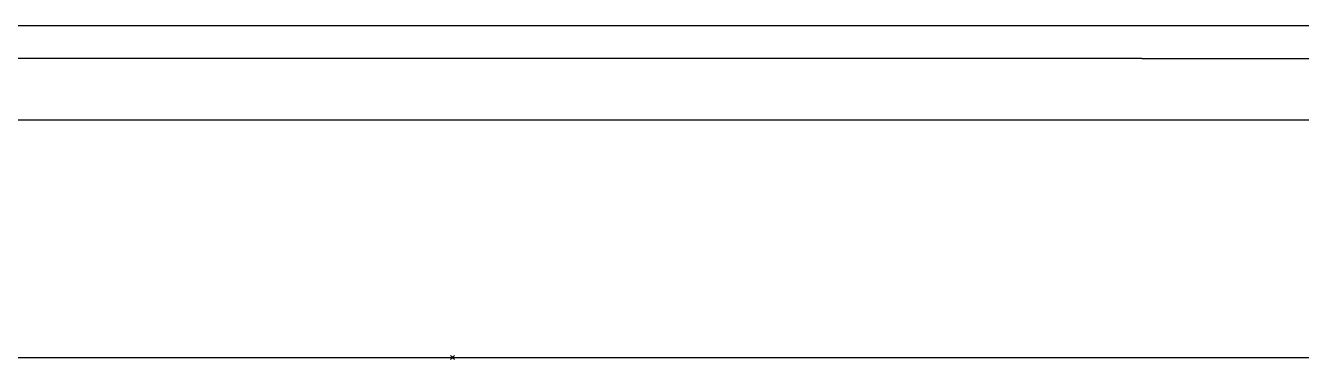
# Model space of a CAD drawing. Extents: x -120528 to -38681, y -40362 to 40632.
# Drawn here: x -62508 to -61847, y -38679 to -38506 of the extents above; entities that cross this region are included whole.
import ezdxf

# ---------------------------------------------------------------- set-up
doc = ezdxf.new("R2010")
doc.units = 0
doc.header["$PDMODE"] = 35
doc.layers.get('0').update_dxf_attribs({"linetype": 'CONTINUOUS'})

msp = doc.modelspace()

# ---------------------------------------------------------------- linework, layer by layer
at = {"color": 40, "linetype": 'Continuous'}
for p, q in [((-62710.97, -38505.87), (-60909.84, -38505.87)), ((-62286.97, -38522.87), (-62537.18, -38522.87)), ((-61929.4, -38522.87), (-62286.97, -38522.87)), ((-61929.4, -38522.87), (-61546.97, -38522.87)), ((-62286.97, -38554.87), (-63286.97, -38554.87)), ((-61546.97, -38554.87), (-62286.97, -38554.87)), ((-62993.97, -38677.87), (-62286.97, -38677.87)), ((-62286.97, -38677.87), (-61579.97, -38677.87))]:
    msp.add_line(p, q, dxfattribs=at)
at = {"color": 20, "linetype": 'Continuous'}
msp.add_point((-62286.97, -38677.87), dxfattribs=at)

doc.saveas('drawing.dxf')
